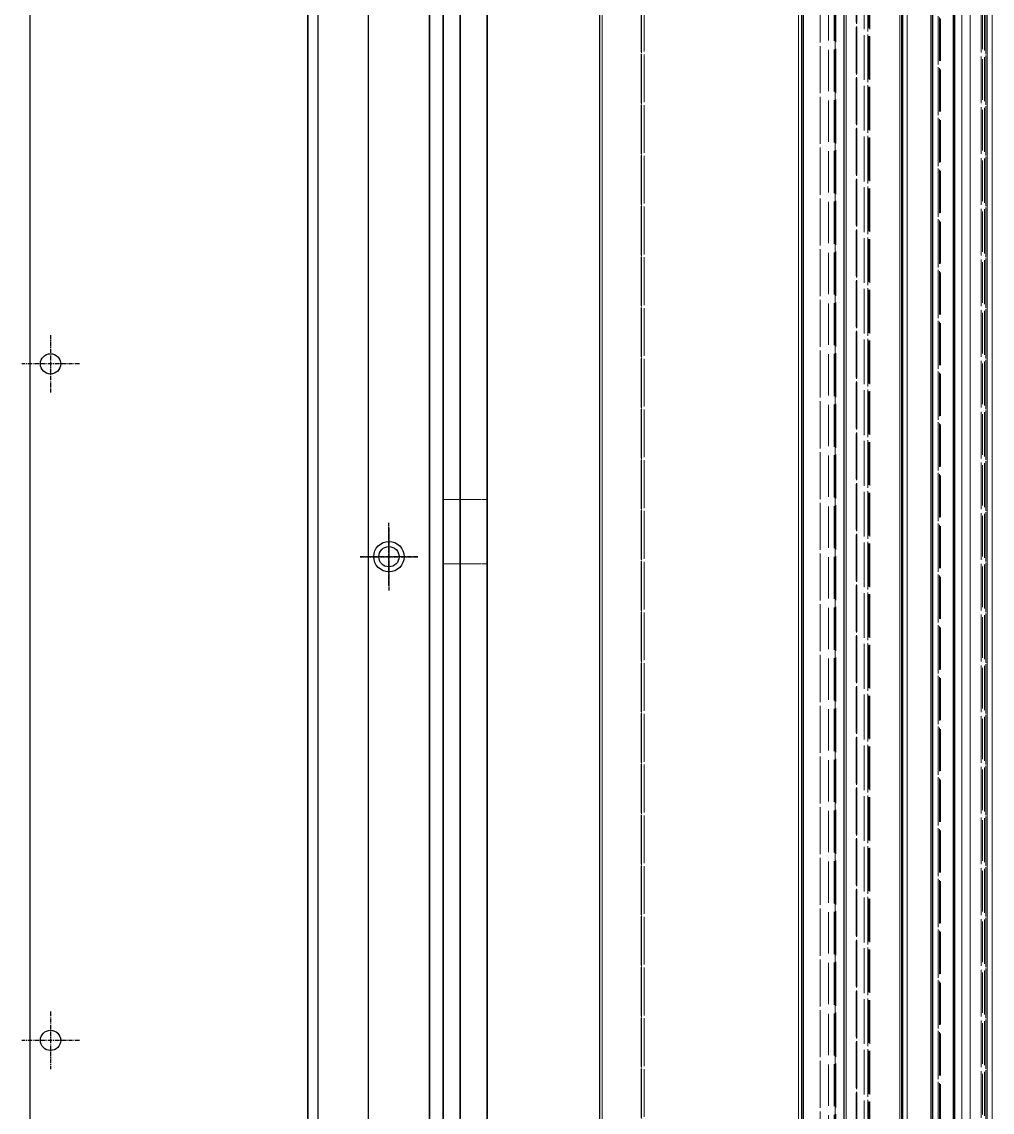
# Model space of a CAD drawing. Header units: millimetres. Extents: x 2711 to 34823, y 3042 to 25750.
# Drawn here: x 13874.6 to 14161.3, y 11983.2 to 12305.6 of the extents above; entities that cross this region are included whole.
import ezdxf

# ---------------------------------------------------------------- set-up
doc = ezdxf.new("R2010")
doc.units = ezdxf.units.MM
doc.linetypes.add('CENTER', pattern=[2, 1.25, -0.25, 0.25, -0.25])
doc.linetypes.add('DASHED', pattern=[15, 12, -3])
doc.layers.add('center', color=1, linetype='CENTER')

# ---------------------------------------------------------------- blocks, each defined once
blk = doc.blocks.new('A$C637D7238')
at = {"color": 7, "lineweight": 35}
for p, q in [((40, 0), (40, 2540)), ((45, 0), (45, 2540)), ((45, 0), (45, 2540)), ((53, 0), (53, 2540)), ((0, 1268), (0, 50)), ((36, 1250), (36, 20)), ((40, 1250), (40, 20)), ((40, 228.54), (40, 1250))]:
    blk.add_line(p, q, dxfattribs=at)
at = {"color": 7, "linetype": 'DASHED', "lineweight": 13}
for p, q in [((40, 60.06), (40, 2479.79)), ((45, 66), (45, 2474)), ((45, 66), (45, 2474)), ((45, 70), (45, 2470)), ((53, 95.74), (53, 1270)), ((86.2, 422.79), (86.2, 1235.08)), ((86.33, 422.56), (86.33, 1234.88)), ((87.01, 423.06), (87.01, 1235.31)), ((98.56, 414.13), (98.56, 1227.66)), ((98.66, 413.93), (98.66, 1227.48)), ((99.39, 414.39), (99.39, 1227.88)), ((175.46, 351.32), (175.46, 1170.73)), ((175.58, 351.02), (175.58, 1170.44)), ((174.98, 350.45), (174.98, 1169.9)), ((175.87, 349.67), (175.87, 1169.15)), ((177.14, 349.39), (177.14, 1168.89)), ((144.99, 343.26), (144.99, 1162.98)), ((145.88, 341.33), (145.88, 1161.11)), ((145.92, 341.17), (145.92, 1160.95)), ((146.35, 342.86), (146.35, 1162.59)), ((146.49, 341.89), (146.49, 1161.66)), ((184.18, 229.75), (184.18, 1162.47)), ((184.68, 334.28), (184.68, 1154.22)), ((186.31, 335.51), (186.31, 1155.43)), ((186.72, 337.39), (186.72, 1157.27)), ((186.98, 336.65), (186.98, 1156.55)), ((184.56, 334.09), (184.56, 1154.03)), ((184.74, 333.86), (184.74, 1153.8)), ((151.46, 328.95), (151.46, 1148.95)), ((153.9, 327.66), (153.9, 1147.67)), ((155.62, 327.5), (155.62, 1147.51)), ((155.91, 325.87), (155.91, 1145.87)), ((156.04, 327.17), (156.04, 1147.18)), ((156.05, 327.21), (156.05, 1147.21)), ((164.47, 210.97), (164.47, 1145.72)), ((165.49, 212.29), (165.49, 1146.93)), ((165.53, 212.42), (165.53, 1147.06)), ((165.82, 211.23), (165.82, 1145.96)), ((166.09, 211.89), (166.09, 1146.57)), ((190.76, 324.53), (190.76, 1144.53)), ((190.77, 324.57), (190.77, 1144.57)), ((190.91, 325.87), (190.91, 1145.87)), ((191.19, 324.24), (191.19, 1144.24)), ((193.3, 324.04), (193.3, 1144.05)), ((195.73, 322.77), (195.73, 1142.77)), ((200.39, 206.21), (200.39, 1141.27)), ((200.77, 209.56), (200.77, 1144.41)), ((202.27, 209.56), (202.27, 1144.41)), ((199, 205.86), (199, 1140.94)), ((199.39, 205.1), (199.39, 1140.22)), ((199.99, 204.67), (199.99, 1139.8)), ((200, 204.72), (200, 1139.85)), ((158.45, 202.07), (158.45, 1137.32)), ((158.56, 202.4), (158.56, 1137.64)), ((159.11, 201.3), (159.11, 1136.57)), ((159.11, 315.4), (159.11, 1135.29)), ((162.07, 318), (162.07, 1137.94)), ((162.07, 199.46), (162.07, 1134.79)), ((162.14, 317.59), (162.14, 1137.53)), ((162.14, 199.75), (162.14, 1135.07)), ((162.25, 317.78), (162.25, 1137.72)), ((162.25, 199.62), (162.25, 1134.95)), ((158.45, 314.3), (158.45, 1134.17)), ((158.56, 313.84), (158.56, 1133.7)), ((155.62, 192.98), (155.62, 1128.38)), ((155.91, 194.08), (155.91, 1129.48)), ((156.04, 193.2), (156.04, 1128.6)), ((156.05, 193.18), (156.05, 1128.58)), ((190.76, 194.98), (190.76, 1130.38)), ((190.77, 194.95), (190.77, 1130.35)), ((190.91, 194.08), (190.91, 1129.48)), ((191.19, 195.18), (191.19, 1130.57)), ((193.3, 195.31), (193.3, 1130.7)), ((195.73, 196.17), (195.73, 1131.56)), ((199, 309.06), (199, 1128.78)), ((199.39, 310.1), (199.39, 1129.85)), ((199.99, 310.7), (199.99, 1130.47)), ((200, 310.63), (200, 1130.4)), ((151.46, 192.02), (151.46, 1127.41)), ((153.9, 192.88), (153.9, 1128.27)), ((200.39, 308.59), (200.39, 1128.29)), ((184.56, 188.68), (184.56, 1124.01)), ((184.68, 188.56), (184.68, 1123.88)), ((184.74, 188.83), (184.74, 1124.16)), ((186.31, 187.77), (186.31, 1123.07)), ((186.98, 187.04), (186.98, 1122.32)), ((200.77, 304.08), (200.77, 1123.6)), ((202.27, 304.07), (202.27, 1123.6)), ((145.88, 184.11), (145.88, 1119.26)), ((145.92, 184.21), (145.92, 1119.36)), ((146.49, 183.77), (146.49, 1118.89)), ((164.47, 302.22), (164.47, 1121.65)), ((165.49, 300.49), (165.49, 1119.84)), ((165.53, 300.32), (165.53, 1119.66)), ((165.82, 301.87), (165.82, 1121.29)), ((166.09, 301.01), (166.09, 1120.39)), ((186.72, 186.58), (186.72, 1121.83)), ((144.99, 182.92), (144.99, 1118)), ((146.35, 183.17), (146.35, 1118.27)), ((174.98, 178.6), (174.98, 1113.37)), ((175.46, 178.09), (175.46, 1112.81)), ((175.58, 178.26), (175.58, 1113)), ((175.87, 179.06), (175.87, 1113.87)), ((177.14, 179.23), (177.14, 1114.05)), ((184.18, 279.01), (184.18, 1096.67)), ((98.56, 146.63), (98.56, 1074.64)), ((98.66, 146.72), (98.66, 1074.76)), ((99.39, 146.52), (99.39, 1074.49)), ((86.2, 143.06), (86.2, 1069.66)), ((86.33, 143.15), (86.33, 1069.79)), ((87.01, 142.95), (87.01, 1069.5))]:
    blk.add_line(p, q, dxfattribs=at)
at = {"color": 7, "linetype": 'DASHED', "lineweight": 13, "ltscale": 0.008333}
for p, q in [((45, 806.89), (40, 806.89)), ((45, 806.89), (40, 806.89)), ((45, 787.89), (40, 787.89)), ((45, 787.89), (40, 787.89))]:
    blk.add_line(p, q, dxfattribs=at)
at = {"color": 7, "linetype": 'DASHED', "lineweight": 13, "ltscale": 0.013333}
for p, q in [((45, 806.89), (53, 806.89)), ((45, 806.89), (53, 806.89)), ((45, 787.89), (53, 787.89)), ((45, 787.89), (53, 787.89))]:
    blk.add_line(p, q, dxfattribs=at)
blk = doc.blocks.new('A$C7585302F')
blk.add_line((15, 9.5), (15, 2715.5))
for centre in [(21, 862.5), (21, 662.5)]:
    blk.add_circle(centre, 3)
at = {"layer": 'center'}
for p, q in [((21, 871), (21, 854)), ((29.5, 862.5), (12.5, 862.5)), ((21, 671), (21, 654)), ((29.5, 662.5), (12.5, 662.5))]:
    blk.add_line(p, q, dxfattribs=at)
blk = doc.blocks.new('A$C61652433')
for p, q in [((0, 1409), (0, 0)), ((42, 1409), (42, 0))]:
    blk.add_line(p, q)
blk.add_circle((21, 930), 4.5)
at = {"layer": 'center'}
for p, q in [((21, 923.03), (21, 940.03)), ((21, 921.5), (21, 938.5)), ((29.5, 930), (12.5, 930))]:
    blk.add_line(p, q, dxfattribs=at)
blk = doc.blocks.new('A$C7FE17281')
for p, q in [((0, 2966), (0, 0)), ((15, 0), (15, 2966))]:
    blk.add_line(p, q)
blk.add_circle((21, 1032), 3)
at = {"layer": 'center'}
for p, q in [((21, 1025.03), (21, 1042.03)), ((21, 1040.5), (21, 1023.5)), ((21, 1023.5), (21, 1040.5)), ((21, 1038.97), (21, 1021.97)), ((12.5, 1032), (29.5, 1032)), ((12.5, 1032), (29.5, 1032))]:
    blk.add_line(p, q, dxfattribs=at)
blk = doc.blocks.new('1')
at = {"color": 2}
for name, p in [('A$C7FE17281', (13962.05, 11115.45)), ('A$C61652433', (13962.05, 11217.45))]:
    blk.add_blockref(name, p, dxfattribs=at)
at = {"color": 7}
for name, p in [('A$C7585302F', (13862.05, 11341.95)), ('A$C637D7238', (13959.05, 11357.45))]:
    blk.add_blockref(name, p, dxfattribs=at)

msp = doc.modelspace()

# ---------------------------------------------------------------- block references
msp.add_blockref('1', (0, 0))

doc.saveas('drawing.dxf')
